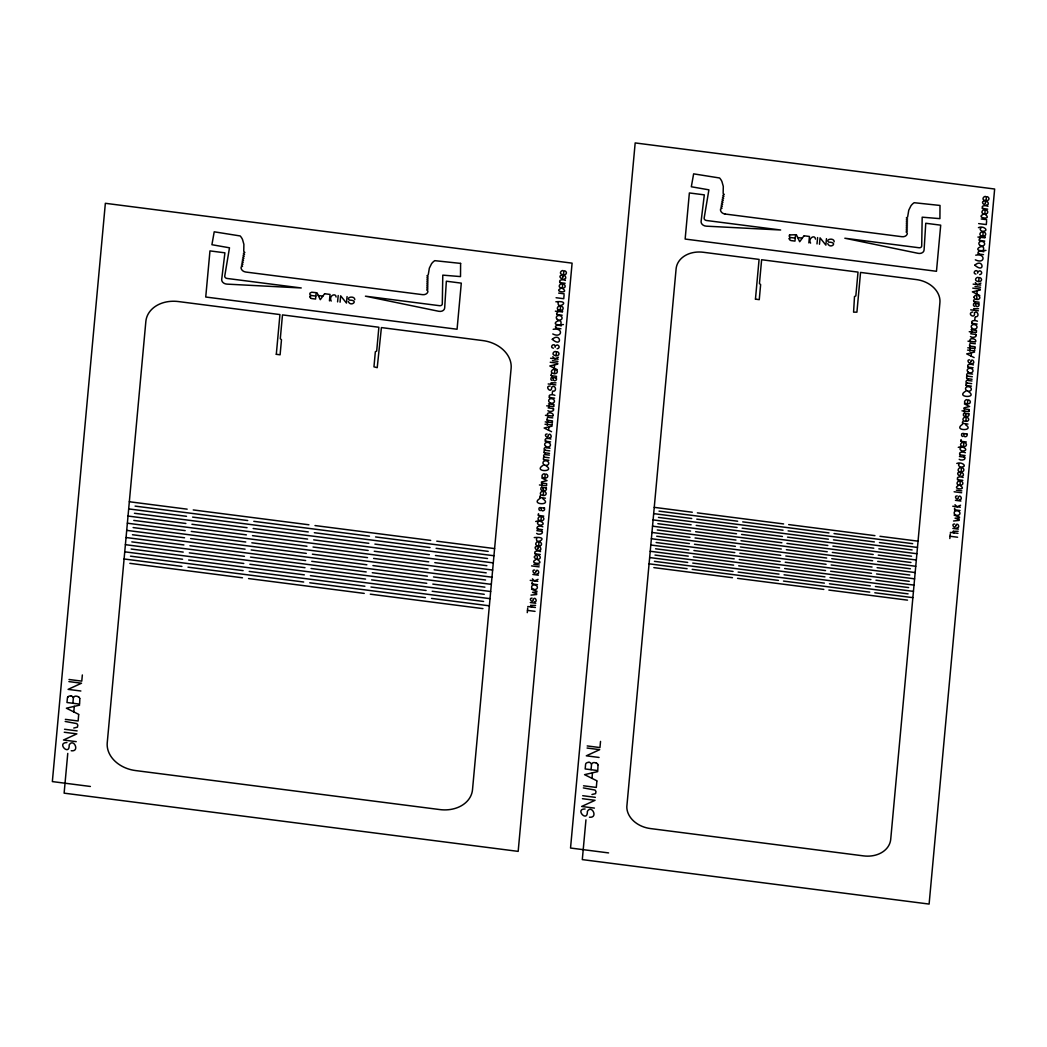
<?xml version="1.0" encoding="UTF-8"?>
<svg xmlns="http://www.w3.org/2000/svg" width="1047" height="1047" viewBox="0 0 1047 1047"><rect width="100%" height="100%" fill="white"/><g stroke="black" fill="none" stroke-linecap="round" stroke-linejoin="round"><path stroke-width="1.5" d="M309.964 296.654L309.964 296.707A1.741 1.361 10.5 0 0 310.056 297.204L310.265 297.636A8.546 6.648 10.5 0 0 310.867 298.251L310.933 298.29M789.373 238.755L789.373 238.703A1.741 1.361 10.5 0 0 789.464 239.253L789.674 239.671A8.546 6.648 10.5 0 0 790.276 240.3L790.341 240.326M348.337 301.536C350.758 307.582 359.671 299.939 349.332 300.136C345.445 297.047 354.776 295.437 354.815 299.638M827.745 243.637C830.31 249.539 838.922 242.119 828.674 242.145C824.787 239.305 834.197 237.316 834.21 241.752M315.788 296.079L311.234 295.49A6.596 5.13 10.5 0 1 310.37 294.953L309.977 294.613A2.421 1.885 10.5 0 1 310.174 292.964L311.731 292.218L316.155 292.689L315.566 299.062L312.242 298.631A4.528 3.521 10.5 0 1 311.221 298.421M789.582 234.947L795.563 234.724L794.974 241.098L791.65 240.666A4.528 3.521 10.5 0 1 790.629 240.47M555.106 347.29L555.185 346.465A6.884 5.353 10.5 0 1 555.276 345.824L557.37 344.908A2.539 1.976 10.5 0 1 557.122 348.743M977.662 273.162L977.741 272.338A6.884 5.353 10.5 0 1 977.833 271.697L979.927 270.78A2.539 1.976 10.5 0 1 979.665 274.615M336.087 297.008C335.956 292.493 328.339 295.607 331.179 301.104M72.884 703.204L73.382 697.655A9.24 7.185 10.5 0 1 74.311 696.687L74.9 696.255A3.756 2.919 10.5 0 1 78.185 696.726L78.276 696.713M527.269 612.652L527.701 607.98M591.058 769.65L591.568 764.101A9.24 7.185 10.5 0 1 592.497 763.132L593.073 762.7A3.756 2.919 10.5 0 1 596.371 763.171M949.825 538.524L950.257 533.852M67.767 753.408L64.116 793.155L518.173 851.381L572.094 263.15L105.354 203.301L52.35 781.586L90.395 786.467M78.734 714.368L73.787 711.895L74.298 706.359L79.572 705.168M78.682 714.826L78.119 720.99L65.359 719.354M82.347 674.962L81.771 681.126L69.023 679.49M329.452 300.882L330.041 294.429L324.963 293.775M340.066 302.203L340.655 295.83L346.465 303.054L347.067 296.602M541.718 486.083L541.875 484.251M547.28 425.344L547.45 423.512M547.489 423.04L547.66 421.208M548.968 406.956L549.138 405.124M557.645 312.294L557.815 310.462M551.56 431.704L548.589 430.225L548.903 426.901L552.07 426.181M557.24 369.67L554.282 368.178L554.583 364.866L557.75 364.147M552.279 393.855L552.476 391.604M564.084 295.005L563.744 298.709L556.088 297.728M585.954 819.853L582.302 859.6L929.108 904.071L994.65 189.023L635.176 142.929L570.536 848.031L608.582 852.912M596.908 780.813L591.974 778.34L592.484 772.804L597.758 771.613M596.869 781.271L596.306 787.436L583.545 785.8M600.533 741.407L599.957 747.571L587.197 745.935M808.86 242.917L809.449 236.465L804.371 235.824M810.587 243.14C807.525 238.651 815.011 233.887 815.482 239.122M819.474 244.252L820.063 237.865L825.874 245.103L826.463 238.651M964.274 411.955L964.431 410.123M969.836 351.216L970.006 349.384M970.046 348.913L970.216 347.081M971.524 332.828L971.695 330.996M980.201 238.166L980.372 236.334M974.116 357.577L971.145 356.098L971.459 352.774L974.613 352.067M979.796 295.542L976.838 294.05L977.139 290.739L980.306 290.019M974.836 319.728L975.032 317.477M986.64 220.878L986.3 224.582L978.644 223.6M337.592 301.876L338.207 295.516M562.828 276.644C564.49 272.848 567.893 279.601 563.94 279.052M548.288 435.264C550.238 431.416 553.13 438.628 549.4 437.672M535.815 571.335C537.674 567.5 540.697 574.515 536.928 573.743M537.975 547.856C539.951 544.008 542.765 551.219 539.074 550.264M533.25 599.408C534.899 595.612 538.302 602.391 534.35 601.816M817 243.925L817.615 237.551M985.384 202.516C987.373 198.681 990.174 205.866 986.496 204.924M970.844 361.136C972.584 357.328 975.869 364.238 971.956 363.545M958.371 497.207C959.981 493.359 963.489 500.217 959.392 499.615M960.531 473.728C962.337 469.867 965.413 476.909 961.63 476.136M955.806 525.28C957.665 521.471 960.688 528.473 956.906 527.688M555.918 355.666C558.718 346.753 548.131 354.671 555.996 355.692A2.722 2.12 10.5 0 0 557.253 351.661M538.498 545.88C540.919 537.176 531.13 545.081 538.551 545.997A2.722 2.12 10.5 0 0 539.807 541.966M562.121 288.056C564.804 279.183 554.373 287.179 562.187 288.121A2.722 2.12 10.5 0 0 563.443 284.09M560.106 310.134C562.435 301.222 552.803 309.546 560.158 310.2A2.722 2.12 10.5 0 0 561.428 306.169M554.282 373.583C557.109 364.631 546.534 372.797 554.347 373.648A2.722 2.12 10.5 0 0 555.604 369.617M540.802 520.673C543.38 511.761 533.42 519.966 540.867 520.739A2.722 2.12 10.5 0 0 542.124 516.708M984.677 213.928C987.125 205.029 977.375 213.287 984.743 213.994A2.722 2.12 10.5 0 0 985.999 209.963M982.662 236.007C985.201 227.081 975.294 235.379 982.714 236.072A2.722 2.12 10.5 0 0 983.984 232.041M978.487 281.499C981.235 272.665 970.7 280.57 978.539 281.564A2.722 2.12 10.5 0 0 979.809 277.534M963.358 446.546C965.779 437.672 956.029 445.839 963.41 446.611A2.722 2.12 10.5 0 0 964.68 442.58M563.325 274.772C565.956 265.716 555.656 273.987 563.404 274.785A2.722 2.12 10.5 0 0 564.673 270.754M544.702 477.982C547.215 468.938 537.386 477.327 544.78 477.995A2.722 2.12 10.5 0 0 546.05 473.964M543.105 495.467C545.356 486.475 535.868 494.799 543.171 495.48A2.722 2.12 10.5 0 0 544.44 491.449M985.881 200.644C988.512 191.588 978.212 199.872 985.96 200.658A2.722 2.12 10.5 0 0 987.229 196.627M967.258 403.854C969.862 394.719 959.955 403.291 967.336 403.867A2.722 2.12 10.5 0 0 968.593 399.836M965.661 421.339C968.279 412.269 958.306 420.711 965.727 421.352A2.722 2.12 10.5 0 0 966.996 417.321M961.028 471.844C963.214 462.368 953.503 471.922 961.041 471.804A2.722 2.12 10.5 0 0 962.363 467.839M959.798 485.18C962.232 476.202 952.495 484.539 959.877 485.206A2.722 2.12 10.5 0 0 961.146 481.175M530.777 605.415L535.593 605.402M953.333 531.287L958.149 531.287M324.596 293.723L320.277 299.704L317.005 292.754M803.991 235.771L799.686 241.739L796.414 234.803M560.852 324.177C563.181 315.343 545.539 326.612 563.391 324.557M545.029 450.275L549.754 450.864M967.585 376.148L972.31 376.737M966.957 383.045L971.681 383.647M558.273 302.23C556.376 310.553 572.866 300.227 555.865 301.772M538.263 521.864C536.208 522.963 538.472 525.254 540.291 525.136C546.94 524.796 540.697 519.364 535.724 521.485M536.718 537.975C534.31 546.325 551.416 536.103 534.245 537.569M960.819 447.736C958.738 448.783 960.989 451.126 962.926 451.008C969.535 450.524 963.148 445.341 958.28 447.357M959.353 463.808C957.442 464.423 959.209 467.263 961.382 467.08C968.03 466.687 961.84 461.334 956.801 463.441M983.342 250.089C986.065 241.216 967.794 252.406 985.947 250.429M981.039 227.984C978.932 228.822 981.013 231.505 983.068 231.295C989.611 230.994 983.513 225.184 978.422 227.644M562.187 311.901L555.368 311.181M553.457 406.589L546.691 405.843M552.044 422.648L545.225 421.915M551.769 424.977L545.016 424.231M984.743 237.774L977.924 237.054M546.207 485.716L539.441 484.97M976.013 332.462L969.247 331.716M974.6 348.52L967.781 347.787M974.325 350.863L967.572 350.104M968.75 411.589L961.997 410.843M558.378 357.263L554.805 358.794L550.591 358.244M980.934 283.135L977.361 284.666L973.147 284.117M538.027 579.357L534.441 580.902L530.227 580.352M960.583 505.23L956.997 506.774L952.783 506.225M541.443 481.96L547.031 480.625L541.809 478.021M963.999 407.833L969.587 406.498L964.366 403.893M554.583 364.866L549.832 365.979L554.282 368.178M977.139 290.739L972.388 291.851L976.838 294.05M548.903 426.901L544.152 428.014L548.589 430.225M971.459 352.774L966.708 353.886L971.145 356.098M74.298 706.359L66.38 708.217L73.787 711.895M592.484 772.804L584.566 774.662L591.974 778.34M542.856 465.457C532.648 472.079 556.153 472.354 545.971 465.758M965.413 391.329C955.073 397.69 978.683 398.449 968.514 391.63M953.529 520.987L959.183 520.385L959.261 519.626L955.073 518.2L959.418 517.899L959.484 517.139L954.079 515.098M530.986 595.115L536.64 594.513L536.705 593.741L532.517 592.327L536.862 592.026L536.928 591.267L531.523 589.225M962.376 424.428C952.299 431.155 975.542 431.246 965.556 424.755M539.82 498.555C529.599 504.916 552.986 505.806 542.935 498.856M969.679 359.828C965.504 359.474 970.242 365.979 970.883 361.542M547.136 433.955C542.765 433.982 548.039 439.923 548.327 435.67M954.642 523.971C950.27 523.88 955.453 529.978 955.832 525.699M532.085 598.099C527.78 598.046 532.949 604.106 533.276 599.826M983.264 214.373C975.084 217.92 992.87 220.354 985.384 214.596M560.708 288.501C553.091 291.864 569.934 293.854 562.828 288.723M958.411 485.586C950.951 489.185 967.886 490.65 960.4 485.769M535.855 559.7C527.623 563.548 545.788 565.406 537.857 559.896M984.219 201.207C979.927 201.103 985.005 207.227 985.423 202.935M561.676 275.335C557.2 275.597 562.723 281.211 562.867 277.062M959.366 472.419C955.165 472.105 960.02 478.505 960.557 474.134M957.207 495.898C952.875 495.781 958.018 501.906 958.411 497.626M536.81 546.547C532.622 546.233 537.438 552.62 538.001 548.262M534.651 570.026C530.541 569.555 535.109 576.203 535.855 571.741M550.159 386.068C543.838 385.806 551.664 394.85 551.73 387.063C556.009 384.013 556.965 392.507 552.79 391.002M976.17 334.477L970.7 333.771M553.627 408.605L548.144 407.898M964.928 457.212L959.445 456.518M542.372 531.339L536.889 530.646M585.09 808.991C574.28 808.834 587.694 823.256 587.367 811.399C591.516 804.031 598.701 818.165 589.474 817.21M970.739 309.833L978.356 310.789M975.424 316.875C980.162 317.136 977.518 309.833 974.443 312.7C975.595 319.859 966.145 313.511 972.715 311.941M979.259 240.391L984.743 241.098M973.658 301.523L979.141 302.23M969.574 346.073L975.058 346.779M556.716 314.519L562.187 315.226M551.102 375.651L556.585 376.357M962.494 423.354L967.978 424.074M960.845 441.284L966.329 441.991M547.018 420.2L552.502 420.907M954.563 509.824L960.047 510.53M539.938 497.482L545.422 498.189M538.289 515.399L543.773 516.119M532.007 583.951L537.491 584.658M66.903 742.545C56.08 742.781 69.717 756.667 69.181 744.954C73.526 737.507 80.357 752.021 71.222 750.751M950.336 532.4L957.953 533.355M527.793 606.527L535.397 607.482M548.183 383.961L551.991 384.341A1.61 1.256 10.5 0 1 551.088 382.822L555.996 382.836M966.577 378.556L972.074 379.263M965.949 385.453L971.446 386.16M544.021 452.684L549.518 453.39M543.393 459.581L548.89 460.287M980.712 285.085L977.361 284.666L975.333 282.611M974.692 306.405L973.527 305.645L973.527 303.97A1.479 1.152 10.5 0 1 974.705 303.342A7.067 5.497 10.5 0 1 975.503 303.447L977.95 303.748M558.156 359.213L554.805 358.794L552.79 356.739M964.614 416.313L963.462 415.554L963.449 413.879A1.479 1.152 10.5 0 1 964.627 413.251A7.067 5.497 10.5 0 1 965.426 413.369L967.873 413.67M552.149 377.496A7.067 5.497 10.5 0 1 552.947 377.574L555.394 377.875M962.756 436.52L961.604 435.748L961.604 434.086A1.479 1.152 10.5 0 1 962.769 433.458A7.067 5.497 10.5 0 1 963.567 433.563L966.028 433.864M960.348 507.193L956.997 506.774L954.982 504.719M542.058 490.441L540.906 489.682L540.893 488.007A1.479 1.152 10.5 0 1 542.071 487.378A7.067 5.497 10.5 0 1 542.87 487.496L545.317 487.797M540.2 510.635L539.048 509.876L538.969 508.319A1.479 1.152 10.5 0 1 540.213 507.586A7.067 5.497 10.5 0 1 541.024 507.69L543.472 507.991M537.792 581.321L534.441 580.902L532.426 578.847M982.191 208.445L987.674 209.151M978.016 253.937L983.499 254.643M789.582 235.012A2.421 1.885 10.5 0 0 789.412 236.648L789.791 236.988A6.596 5.13 10.5 0 0 790.642 237.538L795.197 238.114M972.781 288.134L980.345 289.103M971.655 323.353L977.139 324.047M559.635 282.572L565.118 283.279M968.004 341.191L974.979 341.872A6.74 5.248 10.5 0 0 975.346 341.571M967.65 367.065L973.134 367.772M555.473 328.064L560.943 328.771M550.225 362.262L557.789 363.23M549.099 397.467L554.583 398.174M959.602 454.83L965.085 455.537M545.448 415.319L552.423 415.999A6.74 5.248 10.5 0 0 552.79 415.698M957.338 479.657L962.808 480.351M954.118 491.776L961.683 492.744M545.094 441.193L550.578 441.899M537.046 528.957L542.529 529.651M534.781 553.784L540.252 554.478M531.562 565.904L539.126 566.872M987.975 206.298C985.436 204.99 980.162 205.605 982.937 208.484M981.222 218.98L986.706 219.687M725.178 214.033L901.912 236.701A5.117 3.979 10.5 0 0 907.356 233.141L906.1 231.924L907.396 231.021L906.139 229.921L907.422 229.018L906.178 227.919L907.461 227.016L906.205 225.916L907.5 225.013L906.244 223.914L907.527 223.011L906.27 221.912L907.566 221.009L906.309 219.896L907.592 219.006L906.349 217.894L907.631 217.004L908.757 210.185L910.942 205.801A17.577 13.676 10.5 0 1 911.858 204.689A16.189 12.603 10.5 0 1 914.175 202.712L940.01 205.448L939.918 218.64L922.185 217.187L921.7 245.966A2.565 1.989 10.5 0 1 918.978 247.746L844.837 238.232L918.154 253.335A5.117 3.979 10.5 0 0 924.082 249.997L925.757 223.26L940.703 225.17L936.476 271.291L685.144 239.056L689.371 192.949L704.317 194.86L701.097 221.414A5.117 3.979 10.5 0 0 706.293 226.165L780.643 230L706.503 220.498A2.565 1.989 10.5 0 1 704.16 218.064L708.898 189.834L691.321 186.759L693.624 173.854L719.59 177.99A16.503 12.852 10.5 0 1 721.933 181.563L723.294 186.379L723.15 193.342L724.249 194.546L722.823 195.318L723.922 196.509L722.495 197.281L723.595 198.485L722.168 199.244L723.255 200.448L721.828 201.207L722.927 202.411L721.501 203.17L722.6 204.374L721.174 205.133L722.273 206.338L720.846 207.097L721.946 208.301L720.519 209.073A5.183 4.031 10.5 0 0 725.165 214.085M983.814 251.79C981.419 250.678 976.013 250.887 978.762 253.976M975.752 255.18C985.855 252.968 985.201 264.655 975.333 259.839M797.696 237.577L802.251 238.153M975.032 286.551L980.516 287.258M978.552 308.708L973.762 308.656A1.531 1.191 10.5 0 0 974.325 310.134L974.417 310.148M977.453 321.193C975.176 319.937 969.601 320.447 972.401 323.392M971.079 329.726L976.55 330.433M565.419 280.426C563.064 279.117 557.606 279.693 560.381 282.611M970.438 336.571C972.244 338.547 978.487 336.663 975.411 334.399M969.849 343.063L975.333 343.756M558.666 293.108L564.15 293.814M973.435 364.919C970.922 363.702 965.687 364.081 968.396 367.104M968.737 373.596L972.598 374.093M561.257 325.918C558.849 324.675 553.47 325.107 556.206 328.104M318.288 295.529L322.842 296.118M968.095 380.506L971.969 380.99M553.196 329.308C563.823 327.345 562.069 338.77 552.777 333.967M963.816 408.853L969.3 409.56M552.476 360.678L557.959 361.385M555.8 384.916L552.266 384.432M554.897 395.321C552.541 394.104 547.11 394.497 549.845 397.52M965.399 452.684C963.122 451.532 957.586 451.807 960.348 454.869M548.523 403.854L553.994 404.561M959.183 459.306C960.583 460.929 967.245 459.855 964.169 457.133M547.882 410.699C549.544 412.557 555.931 410.948 552.868 408.526M547.293 417.19L552.777 417.884M963.122 477.511C960.596 476.241 955.348 476.751 958.07 479.696M956.369 490.192L961.84 490.886M550.879 439.046C548.209 437.868 543.144 438.235 545.84 441.232M546.181 447.723L550.041 448.221M955.44 500.335L960.91 501.042M545.539 454.634L549.413 455.118M952.862 528.421L958.345 529.115M541.26 482.981L546.743 483.688M950.035 536.26L957.599 537.229M654.244 507.35L692.289 512.232M697.367 512.873L783.601 523.932M788.679 524.586L874.926 535.645M879.99 536.3L918.049 541.168M659.021 511.132L737.664 521.223M742.729 521.864L828.975 532.923M834.053 533.577L912.683 543.668M653.668 513.619L691.714 518.501M696.792 519.155L783.025 530.214M788.103 530.868L874.35 541.927M879.428 542.568L917.473 547.45M658.445 517.414L737.088 527.492M742.153 528.146L828.399 539.205M833.477 539.859L912.107 549.937M653.092 519.901L691.138 524.783M696.216 525.424L782.449 536.483M787.527 537.137L873.774 548.196M878.852 548.85L916.897 553.732M657.869 523.683L736.512 533.774M741.577 534.415L827.824 545.474M832.902 546.128L911.531 556.219M652.517 526.17L690.562 531.051M695.64 531.706L781.873 542.765M786.951 543.419L873.198 554.478M878.276 555.119L916.321 560.001M657.294 529.965L735.936 540.043M741.001 540.697L827.248 551.756M832.326 552.41L910.955 562.488M651.941 532.452L689.986 537.333M695.064 537.975L781.311 549.034M786.376 549.688L872.622 560.747M877.7 561.401L915.745 566.283M656.718 536.234L735.36 546.325M740.425 546.966L826.672 558.025M831.75 558.679L910.38 568.77M651.365 538.721L689.41 543.602M694.488 544.257L780.735 555.316M785.8 555.97L872.046 567.029M877.124 567.67L915.17 572.552M542.843 526.811C540.749 525.332 534.912 526.222 537.792 528.997M656.142 542.516L734.785 552.594M739.863 553.248L826.096 564.307M831.174 564.961L909.804 575.039M650.789 545.003L688.834 549.884M693.912 550.526L780.159 561.585M785.224 562.239L871.47 573.298M876.548 573.952L914.594 578.834M536.64 533.433C538.25 535.253 544.689 533.734 541.613 531.261M655.579 548.785L734.209 558.876M739.287 559.517L825.52 570.576M830.598 571.23L909.228 581.321M650.213 551.272L688.259 556.153M693.336 556.808L779.583 567.867M784.648 568.521L870.895 579.58M875.973 580.221L914.018 585.103M655.003 555.067L733.633 565.144M738.711 565.799L824.944 576.858M830.022 577.512L908.652 587.589M649.637 557.554L687.683 562.435M692.761 563.077L779.007 574.136M784.072 574.79L870.319 585.849M875.397 586.503L913.442 591.385M654.427 561.336L733.057 571.426M738.135 572.068L824.369 583.127M829.446 583.781L908.076 593.871M649.061 563.823L687.107 568.704M692.185 569.359L778.431 580.418M783.496 581.072L869.743 592.131M874.821 592.772L912.866 597.654M540.566 551.625C538.04 550.342 532.753 550.918 535.527 553.824M653.852 567.618L732.481 577.695M737.559 578.35L823.806 589.409M828.871 590.063L907.513 600.14M129.331 501.749L187.164 509.169M193.25 509.941L308.917 524.783M315.016 525.555L430.683 540.396M436.769 541.168L494.603 548.589M135.089 506.107L247.72 520.542M253.806 521.327L369.473 536.156M375.559 536.941L488.19 551.389M128.676 508.907L186.51 516.315M192.596 517.1L308.263 531.928M314.349 532.714L430.029 547.542M436.115 548.327L493.948 555.748M134.435 513.266L247.066 527.701M253.152 528.486L368.819 543.314M374.905 544.1L487.536 558.535M533.813 564.32L539.297 565.014M128.022 516.053L185.856 523.474M191.941 524.259L307.609 539.087M313.694 539.872L429.362 554.701M435.46 555.486L493.294 562.893M133.78 520.411L246.398 534.86M252.497 535.632L368.164 550.473M374.25 551.245L486.868 565.694M532.884 574.463L538.354 575.169M127.368 523.212L185.201 530.633M191.287 531.405L306.954 546.246M313.04 547.018L428.707 561.846M434.806 562.632L492.64 570.052M133.126 527.57L245.744 542.006M251.843 542.791L367.51 557.619M373.596 558.404L486.214 572.84M126.713 530.371L184.547 537.778M190.633 538.564L306.3 553.392M312.386 554.177L428.053 569.005M434.139 569.79L491.972 577.198M132.472 534.729L245.09 549.165M251.175 549.95L366.856 564.778M372.941 565.563L485.559 579.999M126.046 537.517L183.892 544.937M189.978 545.723L305.645 560.551M311.731 561.323L427.398 576.164M433.484 576.936L491.318 584.357M131.817 541.875L244.435 556.323M250.521 557.096L366.188 571.937M372.287 572.709L484.905 587.158M125.391 544.676L183.225 552.096M189.324 552.868L304.991 567.696M311.077 568.482L426.744 583.31M432.83 584.095L490.663 591.516M131.15 549.034L243.781 563.469M249.867 564.254L365.534 579.083M371.62 579.868L484.251 594.303M530.306 602.548L535.789 603.242M124.737 551.821L182.571 559.242M188.656 560.027L304.337 574.855M310.422 575.641L426.09 590.469M432.175 591.254L490.009 598.662M130.495 556.179L243.126 570.628M249.212 571.413L364.88 586.241M370.965 587.027L483.596 601.462M527.479 610.388L535.043 611.356M124.083 558.98L181.916 566.401M188.002 567.173L303.682 582.014M309.768 582.786L425.435 597.628M431.521 598.4L489.355 605.82M129.841 563.338L242.472 577.787M248.558 578.559L364.225 593.4M370.311 594.173L482.942 608.621M68.893 681.597L81.509 683.22L68.107 689.371L80.868 691.007M587.079 748.042L599.695 749.665L586.294 755.816L599.054 757.452M65.176 721.448L76.889 723.621L77.818 725.152L77.413 727.155L73.761 728.058M583.349 787.907L595.076 790.066L596.005 791.676L595.547 793.652L591.948 794.503M64.247 732.246L76.863 733.868L63.474 740.02L76.235 741.656M582.433 798.691L595.049 800.314L581.648 806.465L594.408 808.101M582.721 795.694L595.324 797.343M64.534 729.249L77.138 730.898M549.125 457.775L544.401 457.173A2.042 1.597 10.5 0 1 545.566 454.372M552.057 380.506L550.944 379.708L550.971 378.098A1.479 1.152 10.5 0 1 552.149 377.47M975.922 274.092C971.996 273.751 975.621 268.294 977.846 271.697M553.379 348.219C549.295 347.617 553.313 342.461 555.29 345.824M980.018 240.457L980.097 240.483A1.348 1.047 10.5 0 1 979.573 238.716M974.495 301.615L974.404 301.588A1.348 1.047 10.5 0 1 973.972 299.861M961.604 441.35L961.683 441.376A1.348 1.047 10.5 0 1 961.159 439.609M557.462 314.584L557.541 314.61A1.348 1.047 10.5 0 1 557.03 312.844M955.309 509.889L955.401 509.915A1.348 1.047 10.5 0 1 954.877 508.148M532.766 584.017L532.844 584.043A1.348 1.047 10.5 0 1 532.321 582.276M954.079 532.753L954.144 532.779A1.61 1.256 10.5 0 1 953.241 531.261M531.523 606.88L531.588 606.907A1.61 1.256 10.5 0 1 530.685 605.388M596.397 763.132L596.463 763.158A1.597 1.243 10.5 0 1 597.523 764.022M975.503 303.447L975.529 303.499A9.214 7.172 10.5 0 1 975.673 304.612C975.516 308.603 981.196 305.816 978.33 303.866A2.434 1.898 10.5 0 0 979.063 303.669M965.426 413.356L965.452 413.408A9.214 7.172 10.5 0 1 965.596 414.52M963.567 433.55L963.606 433.602A9.214 7.172 10.5 0 1 963.737 434.727C963.764 438.915 969.3 435.604 966.355 433.877A2.434 1.898 10.5 0 0 967.127 433.785M552.947 377.574L552.973 377.627A9.214 7.172 10.5 0 1 553.117 378.739C553.104 382.888 558.705 379.681 555.721 377.888A2.434 1.898 10.5 0 0 556.507 377.797M542.87 487.483L542.896 487.536A9.214 7.172 10.5 0 1 543.04 488.648M541.024 507.677L541.05 507.73A9.214 7.172 10.5 0 1 541.181 508.855C541.207 513.043 546.756 509.719 543.799 508.004A2.434 1.898 10.5 0 0 544.571 507.913M597.536 764.022L597.916 764.807M79.729 698.362L79.35 697.577A1.597 1.243 10.5 0 0 78.289 696.674M598.02 765.056L597.772 770.566L585.168 768.956L585.548 764.925A6.845 5.327 10.5 0 1 585.81 763.682A10.274 7.996 10.5 0 1 586.084 763.263A10.195 7.944 10.5 0 1 587.341 762.556L588.021 762.425A2.709 2.107 10.5 0 1 588.924 762.373M79.834 698.611L79.598 704.121L66.982 702.511L67.361 698.48A6.845 5.327 10.5 0 1 67.623 697.237M965.609 414.533C965.74 418.852 971.184 415.149 968.2 413.683A2.434 1.898 10.5 0 0 968.985 413.591M543.053 488.648C542.948 492.757 548.615 489.695 545.644 487.81A2.434 1.898 10.5 0 0 546.429 487.719M538.59 555.303A2.722 2.12 10.5 0 1 537.32 559.32M539.048 515.477A1.348 1.047 10.5 0 1 538.603 513.737M540.684 497.547A1.348 1.047 10.5 0 1 540.252 495.82M546.521 485.559A1.322 1.034 10.5 0 0 546.652 485.088A2.133 1.662 10.5 0 0 546.639 484.669M544.218 459.581A1.872 1.453 10.5 0 1 544.348 457.081M544.846 452.684A1.872 1.453 10.5 0 1 544.977 450.184M545.003 450.341A2.042 1.597 10.5 0 1 546.194 447.475M552.083 424.82A1.322 1.034 10.5 0 0 552.227 424.349A2.133 1.662 10.5 0 0 552.214 423.93M552.293 422.504A1.322 1.034 10.5 0 0 552.436 422.033A2.133 1.662 10.5 0 0 552.423 421.614M547.764 420.266A1.348 1.047 10.5 0 1 547.332 418.538M548.144 415.659A17.315 13.48 10.5 0 1 547.83 415.319L547.751 415.227A2.107 1.649 10.5 0 1 548 413.185A3.651 2.84 10.5 0 1 551.926 413.382A2.303 1.793 10.5 0 1 553.025 415.803M553.771 406.432A1.322 1.034 10.5 0 0 553.902 405.961A2.133 1.662 10.5 0 0 553.889 405.529M551.861 375.716A1.348 1.047 10.5 0 1 551.416 373.988M562.448 311.757A1.322 1.034 10.5 0 0 562.579 311.299A2.133 1.662 10.5 0 0 562.579 310.867M70.947 695.797A3.036 2.369 10.5 0 1 73.198 697.682M70.738 695.928A2.709 2.107 10.5 0 0 69.848 695.98L69.167 696.124A10.195 7.944 10.5 0 0 67.911 696.844M67.649 697.25A10.274 7.996 10.5 0 1 67.898 696.818M309.833 296.628A2.081 1.623 10.5 0 1 311.26 295.568M963.24 423.42A1.348 1.047 10.5 0 1 962.808 421.692M969.208 410.961A1.322 1.034 10.5 0 1 969.077 411.432M969.195 410.542A2.133 1.662 10.5 0 1 969.208 410.961M966.774 385.453A1.872 1.453 10.5 0 1 966.891 382.953M966.918 383.11A2.042 1.597 10.5 0 1 968.122 380.244M967.402 378.556A1.872 1.453 10.5 0 1 967.533 376.056M967.559 376.213A2.042 1.597 10.5 0 1 968.75 373.347M974.639 350.693A1.322 1.034 10.5 0 0 974.77 350.222A2.133 1.662 10.5 0 0 974.77 349.803M974.849 348.376A1.322 1.034 10.5 0 0 974.993 347.905A2.133 1.662 10.5 0 0 974.979 347.486M970.32 346.138A1.348 1.047 10.5 0 1 969.888 344.411M970.687 341.531A17.315 13.48 10.5 0 1 970.386 341.191L970.307 341.1A2.107 1.649 10.5 0 1 970.556 339.058A3.651 2.84 10.5 0 1 974.482 339.254A2.303 1.793 10.5 0 1 975.582 341.675M976.328 332.305A1.322 1.034 10.5 0 0 976.458 331.834A2.133 1.662 10.5 0 0 976.445 331.402M978.16 295.49A2.722 2.12 10.5 0 1 976.903 299.507M985.005 237.63A1.322 1.034 10.5 0 0 985.135 237.172A2.133 1.662 10.5 0 0 985.122 236.74M589.134 762.242A3.036 2.369 10.5 0 1 591.385 764.127M789.242 238.664A2.081 1.623 10.5 0 1 790.655 237.617M276.303 354.318L280.099 354.802L281.486 339.699L280.295 338.744L282.481 314.898L378.87 327.253L376.684 351.111L375.35 351.687L373.962 366.843L377.221 367.667L381.409 327.58L482.876 340.589A30.716 23.911 10.5 0 1 511.119 368.348L472.511 789.634A30.716 23.911 10.5 0 1 439.884 809.58L135.482 770.553A30.716 23.911 10.5 0 1 107.239 742.807L145.847 321.508A30.716 23.911 10.5 0 1 178.474 301.562L279.942 314.571L276.303 354.318M755.45 299.154L759.258 299.651L760.632 284.548L759.441 283.58L761.627 259.735L858.017 272.102L855.831 295.948L854.509 296.523L853.58 312.15L856.917 312.163L860.555 272.429L916.361 279.575A25.599 19.919 10.5 0 1 939.905 302.701L890.722 839.262A25.599 19.919 10.5 0 1 863.526 855.883L650.423 828.557A25.599 19.919 10.5 0 1 626.813 806.792L676.1 268.883A25.599 19.919 10.5 0 1 703.283 252.262L759.088 259.407L755.45 299.154M534.336 557.069C538.184 564.595 538.354 550.094 534.336 557.004M973.906 297.256C977.911 304.821 977.78 290.255 973.906 297.204M460.601 263.399L460.51 276.591L442.789 275.139L442.292 303.918A2.565 1.989 10.5 0 1 439.57 305.698L365.429 296.183L438.745 311.286A5.117 3.979 10.5 0 0 444.674 307.962L446.349 281.211L461.295 283.135L457.068 329.242L205.736 297.021L209.963 250.9L224.909 252.824L221.702 279.366A5.117 3.979 10.5 0 0 226.885 284.117L301.235 287.964L227.094 278.45A2.565 1.989 10.5 0 1 224.752 276.028L229.489 247.799L211.913 244.71L214.216 231.806L240.182 235.955A16.503 12.852 10.5 0 1 242.524 239.514L243.886 244.331L243.755 251.306L244.841 252.51L243.414 253.269L244.514 254.473L243.087 255.232L244.187 256.436L242.76 257.196L243.859 258.4L242.433 259.159L243.519 260.363L242.106 261.122L243.192 262.326L241.765 263.098L242.865 264.289L241.438 265.061L242.538 266.265L241.111 267.024A5.183 4.031 10.5 0 0 245.77 272.037L422.504 294.652A5.117 3.979 10.5 0 0 427.948 291.092L426.705 289.875L427.987 288.972L426.731 287.873L428.027 286.97L426.77 285.87L428.053 284.967L426.796 283.868L428.092 282.965L426.836 281.865L428.118 280.962L426.875 279.863L428.158 278.96L426.901 277.861L428.197 276.958L426.94 275.858L428.223 274.955L429.349 268.15L431.534 263.752A17.577 13.676 10.5 0 1 432.45 262.64A16.189 12.603 10.5 0 1 434.767 260.664L460.601 263.399M552.279 339.346C562.658 348.402 560.983 331.82 552.293 339.228M974.836 265.218C985.345 274.288 983.395 257.627 974.836 265.153M557.37 319.453A2.932 2.29 10.5 0 0 562.069 318.327A2.932 2.29 10.5 0 0 558.116 315.566A2.932 2.29 10.5 0 0 557.37 319.453M549.74 402.624A2.932 2.29 10.5 0 0 554.439 401.498A2.932 2.29 10.5 0 0 550.486 398.737A2.932 2.29 10.5 0 0 549.74 402.624M545.736 446.349A2.932 2.29 10.5 0 0 550.434 445.224A2.932 2.29 10.5 0 0 546.482 442.462A2.932 2.29 10.5 0 0 545.736 446.349M544.047 464.737A2.932 2.29 10.5 0 0 548.746 463.612A2.932 2.29 10.5 0 0 544.793 460.85A2.932 2.29 10.5 0 0 544.047 464.737M532.674 588.885A2.932 2.29 10.5 0 0 537.373 587.76A2.932 2.29 10.5 0 0 533.42 584.998A2.932 2.29 10.5 0 0 532.674 588.885M955.23 514.758A2.932 2.29 10.5 0 0 959.929 513.632A2.932 2.29 10.5 0 0 955.976 510.871A2.932 2.29 10.5 0 0 955.23 514.758M966.603 390.61A2.932 2.29 10.5 0 0 971.302 389.484A2.932 2.29 10.5 0 0 967.349 386.723A2.932 2.29 10.5 0 0 966.603 390.61M968.292 372.222A2.932 2.29 10.5 0 0 972.99 371.096A2.932 2.29 10.5 0 0 969.038 368.335A2.932 2.29 10.5 0 0 968.292 372.222M972.297 328.496A2.932 2.29 10.5 0 0 976.995 327.371A2.932 2.29 10.5 0 0 973.043 324.609A2.932 2.29 10.5 0 0 972.297 328.496M979.927 245.325A2.932 2.29 10.5 0 0 984.625 244.2A2.932 2.29 10.5 0 0 980.673 241.438A2.932 2.29 10.5 0 0 979.927 245.325"/></g></svg>
